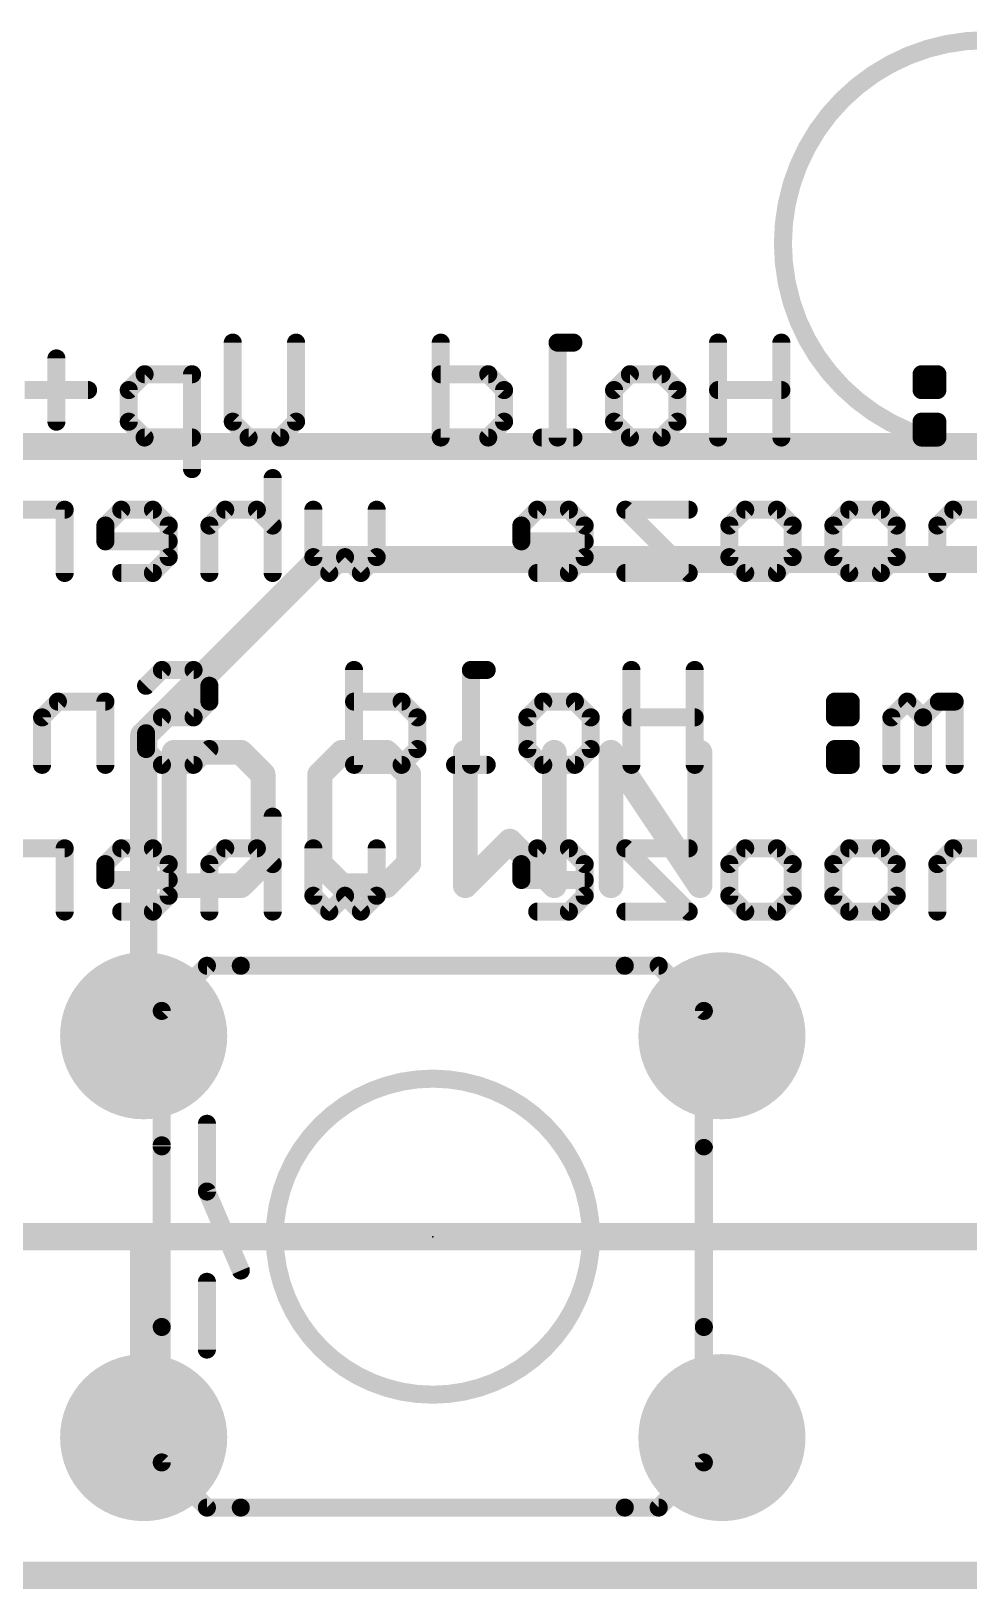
# Model space of a CAD drawing. Extents: x -33 to 32.5, y -8.9 to 49.7.
# Drawn here: x -7.06 to 3.49, y -0.15 to 17.37 of the extents above; entities that cross this region are included whole.
import ezdxf

# ---------------------------------------------------------------- set-up
doc = ezdxf.new("R2010")
doc.units = 0
for name, color, linetype in [('1', 12, 'CONTINUOUS'), ('16', 132, 'CONTINUOUS'), ('17', 110, 'CONTINUOUS'), ('20', 53, 'CONTINUOUS'), ('21', 41, 'CONTINUOUS'), ('22', 40, 'CONTINUOUS'), ('23', 53, 'CONTINUOUS'), ('51', 53, 'CONTINUOUS')]:
    doc.layers.add(name, color=color, linetype=linetype)

# ---------------------------------------------------------------- blocks, each defined once
blk = doc.blocks.new('ROUNDP')
at = {"const_width": 0.5}
blk.add_lwpolyline([(0, -0.25, 1), (0, 0.25, 1), (0, -0.25)], format="xyb", dxfattribs=at)

msp = doc.modelspace()

# ---------------------------------------------------------------- linework, layer by layer
at = {"layer": '1', "const_width": 0.3048}
for points in [[(-12.7, 12.7), (6.35, 12.7)], [(-5.7912, 9.4488), (-3.81, 11.43)], [(-3.81, 11.43), (8.89, 11.43)], [(-5.7912, 6.0706), (-5.7912, 9.4488)], [(-16.51, 3.81), (16.51, 3.81)]]:
    msp.add_lwpolyline(points, dxfattribs=at)
at = {"layer": '1', "const_width": 0.1524}
for points in [[(-3.81, 11.5062, 1), (-3.81, 11.3538)], [(-3.7561, 11.3761, 1), (-3.8639, 11.4839)], [(-5.715, 9.4488, 1), (-5.8674, 9.4488)], [(-5.8451, 9.5027, 1), (-5.7373, 9.3949)], [(-5.8674, 6.0706, 1), (-5.715, 6.0706)]]:
    msp.add_lwpolyline(points, format="xyb", dxfattribs=at)
at = {"layer": '16', "const_width": 0.3048}
for points in [[(-5.842, 3.81), (-14.605, 3.81)], [(-5.842, 3.81), (-5.7912, 3.7592)], [(11.557, 3.81), (-5.842, 3.81)], [(-5.7912, 3.7592), (-5.7912, 1.5494)]]:
    msp.add_lwpolyline(points, dxfattribs=at)
at = {"layer": '16', "const_width": 0.1524}
for points in [[(-5.7881, 3.8639, 1), (-5.8959, 3.7561)], [(-5.842, 3.8862, 1), (-5.842, 3.7338)], [(-5.715, 3.7592, 1), (-5.8674, 3.7592)], [(-5.8451, 3.7053, 1), (-5.7373, 3.8131)], [(-5.842, 3.7338, 1), (-5.842, 3.8862)], [(-5.8674, 1.5494, 1), (-5.715, 1.5494)]]:
    msp.add_lwpolyline(points, format="xyb", dxfattribs=at)
at = {"layer": '20', "const_width": 0.3048}
msp.add_lwpolyline([(-31.75, 0), (31.75, 0)], dxfattribs=at)
at = {"layer": '21'}
for points, const_width in [([(3.683, 17.272, 1), (3.683, 12.7)], 0.2032), ([(-5.3785, 9.2596, 1), (-5.5182, 9.2596)], 0.1397), ([(-5.4483, 9.3294, 1), (-5.4483, 9.1897)], 0.1397), ([(-4.649, 9.309, 1), (-4.7478, 9.2102)], 0.1397), ([(-4.6984, 9.1897, 1), (-4.6984, 9.3294)], 0.1397), ([(-3.5612, 9.3294, 1), (-3.5612, 9.1897)], 0.1397), ([(-3.5118, 9.2102, 1), (-3.6106, 9.309)], 0.1397), ([(-3.0118, 9.309, 1), (-3.1106, 9.2102)], 0.1397), ([(-3.0612, 9.1897, 1), (-3.0612, 9.3294)], 0.1397), ([(-2.1041, 9.2596, 1), (-2.2438, 9.2596)], 0.1397), ([(-1.1042, 9.2596, 1), (-1.2439, 9.2596)], 0.1397), ([(-0.4787, 9.2983, 1), (-0.595, 9.2208)], 0.1397), ([(-0.467, 9.2596, 1), (-0.6067, 9.2596)], 0.1397), ([(0.5329, 9.2596, 1), (0.3932, 9.2596)], 0.1397), ([(-4.3785, 9.0096, 1), (-4.5182, 9.0096)], 0.1397), ([(-4.4978, 8.9602, 1), (-4.399, 9.059)], 0.1397), ([(-3.7413, 9.0096, 1), (-3.881, 9.0096)], 0.1397), ([(-3.8605, 9.059, 1), (-3.7618, 8.9602)], 0.1397), ([(-2.7414, 9.0096, 1), (-2.8811, 9.0096)], 0.1397), ([(-2.8606, 8.9602, 1), (-2.7618, 9.059)], 0.1397), ([(-1.6246, 8.3091, 1), (-1.7234, 8.2103)], 0.1397), ([(-1.6246, 8.2103, 1), (-1.7234, 8.3091)], 0.1397), ([(-4.5182, 8.0097, 1), (-4.3785, 8.0097)], 0.1397), ([(-4.399, 7.9603, 1), (-4.4978, 8.0591)], 0.1397), ([(-3.7618, 8.0591, 1), (-3.8605, 7.9603)], 0.1397), ([(-3.881, 8.0097, 1), (-3.7413, 8.0097)], 0.1397), ([(-2.8811, 8.0097, 1), (-2.7414, 8.0097)], 0.1397), ([(-2.7618, 7.9603, 1), (-2.8606, 8.0591)], 0.1397), ([(-5.4483, 7.8296, 1), (-5.4483, 7.6899)], 0.1397), ([(-4.6984, 7.6899, 1), (-4.6984, 7.8296)], 0.1397), ([(-3.5612, 7.8296, 1), (-3.5612, 7.6899)], 0.1397), ([(-3.0612, 7.6899, 1), (-3.0612, 7.8296)], 0.1397), ([(-5.5182, 7.7597, 1), (-5.3785, 7.7597)], 0.1397), ([(-4.7478, 7.8091, 1), (-4.649, 7.7103)], 0.1397), ([(-3.6106, 7.7103, 1), (-3.5118, 7.8091)], 0.1397), ([(-3.1106, 7.8091, 1), (-3.0118, 7.7103)], 0.1397), ([(-2.2234, 7.8091, 1), (-2.1246, 7.7103)], 0.1397), ([(-2.2438, 7.7597, 1), (-2.1041, 7.7597)], 0.1397), ([(-1.2439, 7.7597, 1), (-1.1042, 7.7597)], 0.1397), ([(-1.2235, 7.7103, 1), (-1.1247, 7.8091)], 0.1397), ([(-0.6067, 7.7597, 1), (-0.467, 7.7597)], 0.1397), ([(0.3932, 7.7597, 1), (0.5329, 7.7597)], 0.1397), ([(0.405, 7.721, 1), (0.5212, 7.7984)], 0.1397), ([(-4.699, 6.9088, 1), (-4.699, 6.8072)], 0.1016), ([(-0.381, 6.8072, 1), (-0.381, 6.9088)], 0.1016), ([(-2.54, 2.032, 1), (-2.54, 5.588, 1), (-2.54, 2.032)], 0.2032), ([(-5.5372, 4.838, 1), (-5.6388, 4.838)], 0.1016), ([(0.5588, 4.808, 1), (0.4572, 4.808)], 0.1016), ([(-5.6388, 2.794, 1), (-5.5372, 2.794)], 0.1016), ([(0.4572, 2.794, 1), (0.5588, 2.794)], 0.1016), ([(-4.699, 0.8128, 1), (-4.699, 0.7112)], 0.1016), ([(-0.381, 0.7112, 1), (-0.381, 0.8128)], 0.1016)]:
    msp.add_lwpolyline(points, format="xyb", dxfattribs=dict(at, const_width=const_width))
for points, const_width in [([(-5.4483, 9.2596), (-5.4483, 7.7597)], 0.2794), ([(-4.6984, 9.2596), (-5.4483, 9.2596)], 0.2794), ([(-4.4484, 9.0096), (-4.6984, 9.2596)], 0.2794), ([(-3.5612, 9.2596), (-3.8111, 9.0096)], 0.2794), ([(-3.0612, 9.2596), (-3.5612, 9.2596)], 0.2794), ([(-2.8112, 9.0096), (-3.0612, 9.2596)], 0.2794), ([(-2.174, 9.2596), (-2.174, 7.7597)], 0.2794), ([(-1.1741, 7.7597), (-1.1741, 9.2596)], 0.2794), ([(-0.5368, 7.7597), (-0.5368, 9.2596)], 0.2794), ([(-0.5368, 9.2596), (0.4631, 7.7597)], 0.2794), ([(0.4631, 7.7597), (0.4631, 9.2596)], 0.2794), ([(-4.4484, 8.0097), (-4.4484, 9.0096)], 0.2794), ([(-3.8111, 9.0096), (-3.8111, 8.0097)], 0.2794), ([(-2.8112, 8.0097), (-2.8112, 9.0096)], 0.2794), ([(-2.174, 7.7597), (-1.674, 8.2597)], 0.2794), ([(-1.674, 8.2597), (-1.1741, 7.7597)], 0.2794), ([(-4.6984, 7.7597), (-4.4484, 8.0097)], 0.2794), ([(-3.8111, 8.0097), (-3.5612, 7.7597)], 0.2794), ([(-3.0612, 7.7597), (-2.8112, 8.0097)], 0.2794), ([(-5.4483, 7.7597), (-4.6984, 7.7597)], 0.2794), ([(-3.5612, 7.7597), (-3.0612, 7.7597)], 0.2794), ([(-0.381, 6.858), (-4.699, 6.858)], 0.2032), ([(-5.588, 4.838), (-5.588, 2.794)], 0.2032), ([(0.508, 4.808), (0.508, 2.794)], 0.2032), ([(-4.699, 0.762), (-0.381, 0.762)], 0.2032)]:
    msp.add_lwpolyline(points, dxfattribs=dict(at, const_width=const_width))
at = {"layer": '22', "const_width": 0.2032}
for points in [[(-4.7893, 12.9796), (-4.7893, 13.8693)], [(-4.0775, 13.8693), (-4.0775, 12.9796)], [(-2.4505, 13.8693), (-2.4505, 12.8016)], [(-0.9591, 13.8693), (-1.137, 13.8693)], [(-1.137, 13.8693), (-1.137, 12.8016)], [(0.6679, 13.8693), (0.6679, 12.8016)], [(1.3797, 12.8016), (1.3797, 13.8693)], [(-6.7721, 13.6914), (-6.7721, 12.9796)], [(-5.7807, 13.5134), (-5.9587, 13.3355)], [(-5.2469, 13.5134), (-5.7807, 13.5134)], [(-5.2469, 12.4457), (-5.2469, 13.5134)], [(-1.9166, 13.5134), (-2.4505, 13.5134)], [(-1.7387, 13.3355), (-1.9166, 13.5134)], [(-0.5015, 13.3355), (-0.3235, 13.5134)], [(-0.3235, 13.5134), (0.0324, 13.5134)], [(0.0324, 13.5134), (0.2103, 13.3355)], [(3.1338, 13.5134), (2.9559, 13.5134)], [(2.9559, 13.5134), (2.9559, 13.3355)], [(3.1338, 13.3355), (3.1338, 13.5134)], [(-6.4162, 13.3355), (-7.1281, 13.3355)], [(-5.9587, 13.3355), (-5.9587, 12.9796)], [(-1.7387, 12.9796), (-1.7387, 13.3355)], [(-0.5015, 12.9796), (-0.5015, 13.3355)], [(0.2103, 13.3355), (0.2103, 12.9796)], [(1.3797, 13.3355), (0.6679, 13.3355)], [(2.9559, 13.3355), (3.1338, 13.3355)], [(-5.9587, 12.9796), (-5.7807, 12.8016)], [(-4.6113, 12.8016), (-4.7893, 12.9796)], [(-4.0775, 12.9796), (-4.2554, 12.8016)], [(-1.9166, 12.8016), (-1.7387, 12.9796)], [(-0.3235, 12.8016), (-0.5015, 12.9796)], [(0.2103, 12.9796), (0.0324, 12.8016)], [(3.1338, 12.9796), (2.9559, 12.9796)], [(2.9559, 12.9796), (2.9559, 12.8016)], [(3.1338, 12.8016), (3.1338, 12.9796)], [(-5.7807, 12.8016), (-5.2469, 12.8016)], [(-4.2554, 12.8016), (-4.6113, 12.8016)], [(-2.4505, 12.8016), (-1.9166, 12.8016)], [(-0.9591, 12.8016), (-1.315, 12.8016)], [(0.0324, 12.8016), (-0.3235, 12.8016)], [(2.9559, 12.8016), (3.1338, 12.8016)], [(-4.3403, 12.3453), (-4.3403, 11.2776)], [(-6.6791, 11.9894), (-7.2129, 11.9894)], [(-6.6791, 11.2776), (-6.6791, 11.9894)], [(-6.0435, 11.9894), (-6.2215, 11.8115)], [(-5.6876, 11.9894), (-6.0435, 11.9894)], [(-5.5097, 11.8115), (-5.6876, 11.9894)], [(-4.8741, 11.9894), (-5.0521, 11.8115)], [(-4.5182, 11.9894), (-4.8741, 11.9894)], [(-4.3403, 11.8115), (-4.5182, 11.9894)], [(-3.8827, 11.4556), (-3.8827, 11.9894)], [(-3.1709, 11.9894), (-3.1709, 11.4556)], [(-1.3659, 11.9894), (-1.5439, 11.8115)], [(-1.01, 11.9894), (-1.3659, 11.9894)], [(-0.8321, 11.8115), (-1.01, 11.9894)], [(0.3373, 11.9894), (-0.3745, 11.9894)], [(-0.3745, 11.9894), (0.3373, 11.2776)], [(0.7949, 11.8115), (0.9729, 11.9894)], [(0.9729, 11.9894), (1.3288, 11.9894)], [(1.3288, 11.9894), (1.5067, 11.8115)], [(1.9643, 11.8115), (2.1423, 11.9894)], [(2.1423, 11.9894), (2.4982, 11.9894)], [(2.4982, 11.9894), (2.6761, 11.8115)], [(3.3117, 11.9894), (3.1337, 11.8115)], [(3.8455, 11.9894), (3.3117, 11.9894)], [(-6.2215, 11.8115), (-6.2215, 11.6335)], [(-5.5097, 11.4556), (-5.5097, 11.8115)], [(-5.0521, 11.8115), (-5.0521, 11.2776)], [(-1.5439, 11.8115), (-1.5439, 11.6335)], [(-0.8321, 11.4556), (-0.8321, 11.8115)], [(0.7949, 11.4556), (0.7949, 11.8115)], [(1.5067, 11.8115), (1.5067, 11.4556)], [(1.9643, 11.4556), (1.9643, 11.8115)], [(2.6761, 11.8115), (2.6761, 11.4556)], [(3.1337, 11.8115), (3.1337, 11.2776)], [(-6.2215, 11.6335), (-5.5097, 11.6335)], [(-1.5439, 11.6335), (-0.8321, 11.6335)], [(-5.6876, 11.2776), (-5.5097, 11.4556)], [(-3.7047, 11.2776), (-3.8827, 11.4556)], [(-3.5268, 11.4556), (-3.7047, 11.2776)], [(-3.3488, 11.2776), (-3.5268, 11.4556)], [(-3.1709, 11.4556), (-3.3488, 11.2776)], [(-1.01, 11.2776), (-0.8321, 11.4556)], [(0.9729, 11.2776), (0.7949, 11.4556)], [(1.5067, 11.4556), (1.3288, 11.2776)], [(2.1423, 11.2776), (1.9643, 11.4556)], [(2.6761, 11.4556), (2.4982, 11.2776)], [(-6.0435, 11.2776), (-5.6876, 11.2776)], [(-1.3659, 11.2776), (-1.01, 11.2776)], [(0.3373, 11.2776), (-0.3745, 11.2776)], [(1.3288, 11.2776), (0.9729, 11.2776)], [(2.4982, 11.2776), (2.1423, 11.2776)], [(-5.7638, 10.0084), (-5.5858, 10.1863)], [(-5.5858, 10.1863), (-5.2299, 10.1863)], [(-5.2299, 10.1863), (-5.052, 10.0084)], [(-3.425, 10.1863), (-3.425, 9.1186)], [(-1.9336, 10.1863), (-2.1115, 10.1863)], [(-2.1115, 10.1863), (-2.1115, 9.1186)], [(-0.3066, 10.1863), (-0.3066, 9.1186)], [(0.4052, 9.1186), (0.4052, 10.1863)], [(-5.052, 10.0084), (-5.052, 9.8304)], [(-6.7552, 9.8304), (-6.9332, 9.6525)], [(-6.2213, 9.8304), (-6.7552, 9.8304)], [(-6.2213, 9.1186), (-6.2213, 9.8304)], [(-5.052, 9.8304), (-5.2299, 9.6525)], [(-2.8911, 9.8304), (-3.425, 9.8304)], [(-2.7132, 9.6525), (-2.8911, 9.8304)], [(-1.476, 9.6525), (-1.298, 9.8304)], [(-1.298, 9.8304), (-0.9421, 9.8304)], [(-0.9421, 9.8304), (-0.7642, 9.6525)], [(2.1593, 9.8304), (1.9814, 9.8304)], [(1.9814, 9.8304), (1.9814, 9.6525)], [(2.1593, 9.6525), (2.1593, 9.8304)], [(2.7949, 9.8304), (2.6169, 9.6525)], [(2.9728, 9.6525), (2.7949, 9.8304)], [(3.1508, 9.8304), (2.9728, 9.6525)], [(3.3287, 9.8304), (3.1508, 9.8304)], [(3.3287, 9.1186), (3.3287, 9.8304)], [(-6.9332, 9.6525), (-6.9332, 9.1186)], [(-5.5858, 9.6525), (-5.7638, 9.4745)], [(-5.2299, 9.6525), (-5.5858, 9.6525)], [(-2.7132, 9.2965), (-2.7132, 9.6525)], [(-1.476, 9.2965), (-1.476, 9.6525)], [(-0.7642, 9.6525), (-0.7642, 9.2965)], [(0.4052, 9.6525), (-0.3066, 9.6525)], [(1.9814, 9.6525), (2.1593, 9.6525)], [(2.6169, 9.6525), (2.6169, 9.1186)], [(2.9728, 9.6525), (2.9728, 9.1186)], [(-5.7638, 9.4745), (-5.7638, 9.2965)], [(-5.7638, 9.2965), (-5.5858, 9.1186)], [(-5.2299, 9.1186), (-5.052, 9.2965)], [(-2.8911, 9.1186), (-2.7132, 9.2965)], [(-1.298, 9.1186), (-1.476, 9.2965)], [(-0.7642, 9.2965), (-0.9421, 9.1186)], [(2.1593, 9.2965), (1.9814, 9.2965)], [(1.9814, 9.2965), (1.9814, 9.1186)], [(2.1593, 9.1186), (2.1593, 9.2965)], [(-5.5858, 9.1186), (-5.2299, 9.1186)], [(-3.425, 9.1186), (-2.8911, 9.1186)], [(-1.9336, 9.1186), (-2.2895, 9.1186)], [(-0.9421, 9.1186), (-1.298, 9.1186)], [(1.9814, 9.1186), (2.1593, 9.1186)], [(-4.3403, 8.5353), (-4.3403, 7.4676)], [(-6.6791, 8.1794), (-7.2129, 8.1794)], [(-6.6791, 7.4676), (-6.6791, 8.1794)], [(-6.0435, 8.1794), (-6.2215, 8.0015)], [(-5.6876, 8.1794), (-6.0435, 8.1794)], [(-5.5097, 8.0015), (-5.6876, 8.1794)], [(-4.8741, 8.1794), (-5.0521, 8.0015)], [(-4.5182, 8.1794), (-4.8741, 8.1794)], [(-4.3403, 8.0015), (-4.5182, 8.1794)], [(-3.8827, 7.6456), (-3.8827, 8.1794)], [(-3.1709, 8.1794), (-3.1709, 7.6456)], [(-1.3659, 8.1794), (-1.5439, 8.0015)], [(-1.01, 8.1794), (-1.3659, 8.1794)], [(-0.8321, 8.0015), (-1.01, 8.1794)], [(0.3373, 8.1794), (-0.3745, 8.1794)], [(-0.3745, 8.1794), (0.3373, 7.4676)], [(0.7949, 8.0015), (0.9729, 8.1794)], [(0.9729, 8.1794), (1.3288, 8.1794)], [(1.3288, 8.1794), (1.5067, 8.0015)], [(1.9643, 8.0015), (2.1423, 8.1794)], [(2.1423, 8.1794), (2.4982, 8.1794)], [(2.4982, 8.1794), (2.6761, 8.0015)], [(3.3117, 8.1794), (3.1337, 8.0015)], [(3.8455, 8.1794), (3.3117, 8.1794)], [(-6.2215, 8.0015), (-6.2215, 7.8235)], [(-5.5097, 7.6456), (-5.5097, 8.0015)], [(-5.0521, 8.0015), (-5.0521, 7.4676)], [(-1.5439, 8.0015), (-1.5439, 7.8235)], [(-0.8321, 7.6456), (-0.8321, 8.0015)], [(0.7949, 7.6456), (0.7949, 8.0015)], [(1.5067, 8.0015), (1.5067, 7.6456)], [(1.9643, 7.6456), (1.9643, 8.0015)], [(2.6761, 8.0015), (2.6761, 7.6456)], [(3.1337, 8.0015), (3.1337, 7.4676)], [(-6.2215, 7.8235), (-5.5097, 7.8235)], [(-1.5439, 7.8235), (-0.8321, 7.8235)], [(-5.6876, 7.4676), (-5.5097, 7.6456)], [(-3.7047, 7.4676), (-3.8827, 7.6456)], [(-3.5268, 7.6456), (-3.7047, 7.4676)], [(-3.3488, 7.4676), (-3.5268, 7.6456)], [(-3.1709, 7.6456), (-3.3488, 7.4676)], [(-1.01, 7.4676), (-0.8321, 7.6456)], [(0.9729, 7.4676), (0.7949, 7.6456)], [(1.5067, 7.6456), (1.3288, 7.4676)], [(2.1423, 7.4676), (1.9643, 7.6456)], [(2.6761, 7.6456), (2.4982, 7.4676)], [(-6.0435, 7.4676), (-5.6876, 7.4676)], [(-1.3659, 7.4676), (-1.01, 7.4676)], [(0.3373, 7.4676), (-0.3745, 7.4676)], [(1.3288, 7.4676), (0.9729, 7.4676)], [(2.4982, 7.4676), (2.1423, 7.4676)]]:
    msp.add_lwpolyline(points, dxfattribs=at)
at = {"layer": '22', "const_width": 0.1016}
for points in [[(-4.7385, 13.8693, 1), (-4.8401, 13.8693)], [(-4.0267, 13.8693, 1), (-4.1283, 13.8693)], [(-2.3997, 13.8693, 1), (-2.5013, 13.8693)], [(-1.137, 13.9201, 1), (-1.137, 13.8185)], [(-1.0862, 13.8693, 1), (-1.1878, 13.8693)], [(-0.9591, 13.8185, 1), (-0.9591, 13.9201)], [(0.7187, 13.8693, 1), (0.6171, 13.8693)], [(1.4305, 13.8693, 1), (1.3289, 13.8693)], [(-6.7214, 13.6914, 1), (-6.8229, 13.6914)], [(-5.7807, 13.5642, 1), (-5.7807, 13.4626)], [(-5.7448, 13.4775, 1), (-5.8166, 13.5493)], [(-5.1961, 13.5134, 1), (-5.2976, 13.5134)], [(-5.2469, 13.4626, 1), (-5.2469, 13.5642)], [(-2.4505, 13.5642, 1), (-2.4505, 13.4626)], [(-1.8807, 13.5493, 1), (-1.9525, 13.4775)], [(-1.9166, 13.4626, 1), (-1.9166, 13.5642)], [(-0.3235, 13.5642, 1), (-0.3235, 13.4626)], [(-0.2876, 13.4775, 1), (-0.3594, 13.5493)], [(0.0683, 13.5493, 1), (-0.0035, 13.4775)], [(0.0324, 13.4626, 1), (0.0324, 13.5642)], [(2.9559, 13.5642, 1), (2.9559, 13.4626)], [(3.0067, 13.5134, 1), (2.9051, 13.5134)], [(3.1846, 13.5134, 1), (3.083, 13.5134)], [(3.1338, 13.4626, 1), (3.1338, 13.5642)], [(-6.4162, 13.2847, 1), (-6.4162, 13.3863)], [(-5.9079, 13.3355, 1), (-6.0095, 13.3355)], [(-5.9946, 13.3714, 1), (-5.9227, 13.2995)], [(-1.6879, 13.3355, 1), (-1.7895, 13.3355)], [(-1.7746, 13.2995, 1), (-1.7027, 13.3714)], [(-0.4507, 13.3355, 1), (-0.5523, 13.3355)], [(-0.5374, 13.3714, 1), (-0.4656, 13.2995)], [(0.2611, 13.3355, 1), (0.1595, 13.3355)], [(0.1744, 13.2995, 1), (0.2463, 13.3714)], [(0.6679, 13.3863, 1), (0.6679, 13.2847)], [(1.3797, 13.2847, 1), (1.3797, 13.3863)], [(2.9559, 13.3863, 1), (2.9559, 13.2847)], [(2.9051, 13.3355, 1), (3.0067, 13.3355)], [(3.083, 13.3355, 1), (3.1846, 13.3355)], [(3.1338, 13.2847, 1), (3.1338, 13.3863)], [(-6.8229, 12.9796, 1), (-6.7214, 12.9796)], [(-5.9227, 13.0155, 1), (-5.9946, 12.9436)], [(-6.0095, 12.9796, 1), (-5.9079, 12.9796)], [(-4.7533, 13.0155, 1), (-4.8252, 12.9436)], [(-4.8401, 12.9796, 1), (-4.7385, 12.9796)], [(-4.1283, 12.9796, 1), (-4.0267, 12.9796)], [(-4.0415, 12.9436, 1), (-4.1134, 13.0155)], [(-1.7895, 12.9796, 1), (-1.6879, 12.9796)], [(-1.7027, 12.9436, 1), (-1.7746, 13.0155)], [(-0.4656, 13.0155, 1), (-0.5374, 12.9436)], [(-0.5523, 12.9796, 1), (-0.4507, 12.9796)], [(0.1595, 12.9796, 1), (0.2611, 12.9796)], [(0.2463, 12.9436, 1), (0.1744, 13.0155)], [(2.9559, 13.0304, 1), (2.9559, 12.9288)], [(3.0067, 12.9796, 1), (2.9051, 12.9796)], [(3.1846, 12.9796, 1), (3.083, 12.9796)], [(3.1338, 12.9288, 1), (3.1338, 13.0304)], [(-5.7807, 12.8524, 1), (-5.7807, 12.7508)], [(-5.8166, 12.7657, 1), (-5.7448, 12.8375)], [(-5.2469, 12.7508, 1), (-5.2469, 12.8524)], [(-4.6113, 12.8524, 1), (-4.6113, 12.7508)], [(-4.6472, 12.7657, 1), (-4.5754, 12.8375)], [(-4.2913, 12.8375, 1), (-4.2195, 12.7657)], [(-4.2554, 12.7508, 1), (-4.2554, 12.8524)], [(-2.4505, 12.8524, 1), (-2.4505, 12.7508)], [(-2.5013, 12.8016, 1), (-2.3997, 12.8016)], [(-1.9525, 12.8375, 1), (-1.8807, 12.7657)], [(-1.9166, 12.7508, 1), (-1.9166, 12.8524)], [(-1.315, 12.8524, 1), (-1.315, 12.7508)], [(-1.1878, 12.8016, 1), (-1.0862, 12.8016)], [(-0.9591, 12.7508, 1), (-0.9591, 12.8524)], [(-0.3235, 12.8524, 1), (-0.3235, 12.7508)], [(-0.3594, 12.7657, 1), (-0.2876, 12.8375)], [(-0.0035, 12.8375, 1), (0.0683, 12.7657)], [(0.0324, 12.7508, 1), (0.0324, 12.8524)], [(0.6171, 12.8016, 1), (0.7187, 12.8016)], [(1.3289, 12.8016, 1), (1.4305, 12.8016)], [(2.9559, 12.8524, 1), (2.9559, 12.7508)], [(2.9051, 12.8016, 1), (3.0067, 12.8016)], [(3.083, 12.8016, 1), (3.1846, 12.8016)], [(3.1338, 12.7508, 1), (3.1338, 12.8524)], [(-5.2976, 12.4457, 1), (-5.1961, 12.4457)], [(-4.2895, 12.3453, 1), (-4.3911, 12.3453)], [(-6.6283, 11.9894, 1), (-6.7298, 11.9894)], [(-6.6791, 11.9386, 1), (-6.6791, 12.0402)], [(-6.0435, 12.0402, 1), (-6.0435, 11.9386)], [(-6.0076, 11.9535, 1), (-6.0794, 12.0253)], [(-5.6517, 12.0253, 1), (-5.7235, 11.9535)], [(-5.6876, 11.9386, 1), (-5.6876, 12.0402)], [(-4.8741, 12.0402, 1), (-4.8741, 11.9386)], [(-4.8382, 11.9535, 1), (-4.91, 12.0253)], [(-4.4823, 12.0253, 1), (-4.5541, 11.9535)], [(-4.5182, 11.9386, 1), (-4.5182, 12.0402)], [(-3.8319, 11.9894, 1), (-3.9335, 11.9894)], [(-3.1201, 11.9894, 1), (-3.2217, 11.9894)], [(-1.3659, 12.0402, 1), (-1.3659, 11.9386)], [(-1.33, 11.9535, 1), (-1.4018, 12.0253)], [(-0.9741, 12.0253, 1), (-1.0459, 11.9535)], [(-1.01, 11.9386, 1), (-1.01, 12.0402)], [(-0.3745, 12.0402, 1), (-0.3745, 11.9386)], [(-0.3386, 12.0253, 1), (-0.4104, 11.9535)], [(0.3373, 11.9386, 1), (0.3373, 12.0402)], [(0.9729, 12.0402, 1), (0.9729, 11.9386)], [(1.0088, 11.9535, 1), (0.937, 12.0253)], [(1.3647, 12.0253, 1), (1.2929, 11.9535)], [(1.3288, 11.9386, 1), (1.3288, 12.0402)], [(2.1423, 12.0402, 1), (2.1423, 11.9386)], [(2.1782, 11.9535, 1), (2.1063, 12.0253)], [(2.5341, 12.0253, 1), (2.4623, 11.9535)], [(2.4982, 11.9386, 1), (2.4982, 12.0402)], [(3.3117, 12.0402, 1), (3.3117, 11.9386)], [(3.3476, 11.9535, 1), (3.2757, 12.0253)], [(-6.1707, 11.8115, 1), (-6.2723, 11.8115)], [(-6.2574, 11.8474, 1), (-6.1855, 11.7755)], [(-5.4589, 11.8115, 1), (-5.5605, 11.8115)], [(-5.5456, 11.7755, 1), (-5.4737, 11.8474)], [(-5.0013, 11.8115, 1), (-5.1029, 11.8115)], [(-5.088, 11.8474, 1), (-5.0161, 11.7755)], [(-4.3762, 11.7755, 1), (-4.3043, 11.8474)], [(-1.4931, 11.8115, 1), (-1.5947, 11.8115)], [(-1.5798, 11.8474, 1), (-1.508, 11.7755)], [(-0.7813, 11.8115, 1), (-0.8829, 11.8115)], [(-0.868, 11.7755, 1), (-0.7961, 11.8474)], [(0.8457, 11.8115, 1), (0.7441, 11.8115)], [(0.759, 11.8474, 1), (0.8308, 11.7755)], [(1.5575, 11.8115, 1), (1.4559, 11.8115)], [(1.4708, 11.7755, 1), (1.5426, 11.8474)], [(2.0151, 11.8115, 1), (1.9135, 11.8115)], [(1.9284, 11.8474, 1), (2.0002, 11.7755)], [(2.7269, 11.8115, 1), (2.6253, 11.8115)], [(2.6402, 11.7755, 1), (2.712, 11.8474)], [(3.1845, 11.8115, 1), (3.0829, 11.8115)], [(3.0978, 11.8474, 1), (3.1696, 11.7755)], [(-6.2215, 11.6843, 1), (-6.2215, 11.5827)], [(-6.2723, 11.6335, 1), (-6.1707, 11.6335)], [(-5.5097, 11.5827, 1), (-5.5097, 11.6843)], [(-1.5439, 11.6843, 1), (-1.5439, 11.5827)], [(-1.5947, 11.6335, 1), (-1.4931, 11.6335)], [(-0.8321, 11.5827, 1), (-0.8321, 11.6843)], [(-5.5605, 11.4556, 1), (-5.4589, 11.4556)], [(-5.4737, 11.4196, 1), (-5.5456, 11.4915)], [(-3.8467, 11.4915, 1), (-3.9186, 11.4196)], [(-3.9335, 11.4556, 1), (-3.8319, 11.4556)], [(-3.4908, 11.4915, 1), (-3.5627, 11.4196)], [(-3.4908, 11.4196, 1), (-3.5627, 11.4915)], [(-3.2217, 11.4556, 1), (-3.1201, 11.4556)], [(-3.1349, 11.4196, 1), (-3.2068, 11.4915)], [(-0.8829, 11.4556, 1), (-0.7813, 11.4556)], [(-0.7961, 11.4196, 1), (-0.868, 11.4915)], [(0.8308, 11.4915, 1), (0.759, 11.4196)], [(0.7441, 11.4556, 1), (0.8457, 11.4556)], [(1.4559, 11.4556, 1), (1.5575, 11.4556)], [(1.5426, 11.4196, 1), (1.4708, 11.4915)], [(2.0002, 11.4915, 1), (1.9284, 11.4196)], [(1.9135, 11.4556, 1), (2.0151, 11.4556)], [(2.6253, 11.4556, 1), (2.7269, 11.4556)], [(2.712, 11.4196, 1), (2.6402, 11.4915)], [(-6.7298, 11.2776, 1), (-6.6283, 11.2776)], [(-6.0435, 11.3284, 1), (-6.0435, 11.2268)], [(-5.7235, 11.3135, 1), (-5.6517, 11.2417)], [(-5.6876, 11.2268, 1), (-5.6876, 11.3284)], [(-5.1029, 11.2776, 1), (-5.0013, 11.2776)], [(-4.3911, 11.2776, 1), (-4.2895, 11.2776)], [(-3.7406, 11.3135, 1), (-3.6688, 11.2417)], [(-3.7406, 11.2417, 1), (-3.6688, 11.3135)], [(-3.3847, 11.3135, 1), (-3.3129, 11.2417)], [(-3.3847, 11.2417, 1), (-3.3129, 11.3135)], [(-1.3659, 11.3284, 1), (-1.3659, 11.2268)], [(-1.0459, 11.3135, 1), (-0.9741, 11.2417)], [(-1.01, 11.2268, 1), (-1.01, 11.3284)], [(-0.3745, 11.3284, 1), (-0.3745, 11.2268)], [(0.3014, 11.2417, 1), (0.3733, 11.3135)], [(0.3373, 11.2268, 1), (0.3373, 11.3284)], [(0.9729, 11.3284, 1), (0.9729, 11.2268)], [(0.937, 11.2417, 1), (1.0088, 11.3135)], [(1.2929, 11.3135, 1), (1.3647, 11.2417)], [(1.3288, 11.2268, 1), (1.3288, 11.3284)], [(2.1423, 11.3284, 1), (2.1423, 11.2268)], [(2.1063, 11.2417, 1), (2.1782, 11.3135)], [(2.4623, 11.3135, 1), (2.5341, 11.2417)], [(2.4982, 11.2268, 1), (2.4982, 11.3284)], [(3.0829, 11.2776, 1), (3.1845, 11.2776)], [(-5.5858, 10.2371, 1), (-5.5858, 10.1355)], [(-5.5499, 10.1504, 1), (-5.6217, 10.2222)], [(-5.194, 10.2222, 1), (-5.2658, 10.1504)], [(-5.2299, 10.1355, 1), (-5.2299, 10.2371)], [(-3.3742, 10.1863, 1), (-3.4758, 10.1863)], [(-2.1115, 10.2371, 1), (-2.1115, 10.1355)], [(-2.0607, 10.1863, 1), (-2.1623, 10.1863)], [(-1.9336, 10.1355, 1), (-1.9336, 10.2371)], [(-0.2558, 10.1863, 1), (-0.3574, 10.1863)], [(0.456, 10.1863, 1), (0.3544, 10.1863)], [(-5.7997, 10.0443, 1), (-5.7278, 9.9724)], [(-5.0012, 10.0084, 1), (-5.1028, 10.0084)], [(-5.0879, 9.9724, 1), (-5.016, 10.0443)], [(-6.7552, 9.8812, 1), (-6.7552, 9.7796)], [(-6.7193, 9.7945, 1), (-6.7911, 9.8663)], [(-6.1705, 9.8304, 1), (-6.2721, 9.8304)], [(-6.2213, 9.7796, 1), (-6.2213, 9.8812)], [(-5.1028, 9.8304, 1), (-5.0012, 9.8304)], [(-5.016, 9.7945, 1), (-5.0879, 9.8663)], [(-3.425, 9.8812, 1), (-3.425, 9.7796)], [(-2.8552, 9.8663, 1), (-2.927, 9.7945)], [(-2.8911, 9.7796, 1), (-2.8911, 9.8812)], [(-1.298, 9.8812, 1), (-1.298, 9.7796)], [(-1.2621, 9.7945, 1), (-1.3339, 9.8663)], [(-0.9062, 9.8663, 1), (-0.978, 9.7945)], [(-0.9421, 9.7796, 1), (-0.9421, 9.8812)], [(1.9814, 9.8812, 1), (1.9814, 9.7796)], [(2.0322, 9.8304, 1), (1.9306, 9.8304)], [(2.2101, 9.8304, 1), (2.1085, 9.8304)], [(2.1593, 9.7796, 1), (2.1593, 9.8812)], [(2.8308, 9.8663, 1), (2.7589, 9.7945)], [(2.8308, 9.7945, 1), (2.7589, 9.8663)], [(3.1508, 9.8812, 1), (3.1508, 9.7796)], [(3.1867, 9.7945, 1), (3.1149, 9.8663)], [(3.3795, 9.8304, 1), (3.2779, 9.8304)], [(3.3287, 9.7796, 1), (3.3287, 9.8812)], [(-6.8824, 9.6525, 1), (-6.984, 9.6525)], [(-6.9691, 9.6884, 1), (-6.8972, 9.6165)], [(-5.5858, 9.7033, 1), (-5.5858, 9.6017)], [(-5.5499, 9.6165, 1), (-5.6217, 9.6884)], [(-5.2658, 9.6884, 1), (-5.194, 9.6165)], [(-5.2299, 9.6017, 1), (-5.2299, 9.7033)], [(-2.6624, 9.6525, 1), (-2.764, 9.6525)], [(-2.7491, 9.6165, 1), (-2.6772, 9.6884)], [(-1.4252, 9.6525, 1), (-1.5268, 9.6525)], [(-1.5119, 9.6884, 1), (-1.44, 9.6165)], [(-0.7134, 9.6525, 1), (-0.815, 9.6525)], [(-0.8001, 9.6165, 1), (-0.7282, 9.6884)], [(-0.3066, 9.7033, 1), (-0.3066, 9.6017)], [(0.4052, 9.6017, 1), (0.4052, 9.7033)], [(1.9814, 9.7033, 1), (1.9814, 9.6017)], [(1.9306, 9.6525, 1), (2.0322, 9.6525)], [(2.1085, 9.6525, 1), (2.2101, 9.6525)], [(2.1593, 9.6017, 1), (2.1593, 9.7033)], [(2.6677, 9.6525, 1), (2.5661, 9.6525)], [(2.581, 9.6884, 1), (2.6528, 9.6165)], [(3.0236, 9.6525, 1), (2.922, 9.6525)], [(2.9369, 9.6884, 1), (3.0087, 9.6165)], [(2.9369, 9.6165, 1), (3.0087, 9.6884)], [(-5.713, 9.4745, 1), (-5.8146, 9.4745)], [(-5.7997, 9.5104, 1), (-5.7278, 9.4386)], [(-5.7278, 9.3325, 1), (-5.7997, 9.2606)], [(-5.8146, 9.2965, 1), (-5.713, 9.2965)], [(-5.016, 9.2606, 1), (-5.0879, 9.3325)], [(-2.764, 9.2965, 1), (-2.6624, 9.2965)], [(-2.6772, 9.2606, 1), (-2.7491, 9.3325)], [(-1.44, 9.3325, 1), (-1.5119, 9.2606)], [(-1.5268, 9.2965, 1), (-1.4252, 9.2965)], [(-0.815, 9.2965, 1), (-0.7134, 9.2965)], [(-0.7282, 9.2606, 1), (-0.8001, 9.3325)], [(1.9814, 9.3474, 1), (1.9814, 9.2457)], [(2.0322, 9.2965, 1), (1.9306, 9.2965)], [(2.2101, 9.2965, 1), (2.1085, 9.2965)], [(2.1593, 9.2457, 1), (2.1593, 9.3474)], [(-6.984, 9.1186, 1), (-6.8824, 9.1186)], [(-6.2721, 9.1186, 1), (-6.1705, 9.1186)], [(-5.5858, 9.1694, 1), (-5.5858, 9.0678)], [(-5.6217, 9.0827, 1), (-5.5499, 9.1545)], [(-5.2658, 9.1545, 1), (-5.194, 9.0827)], [(-5.2299, 9.0678, 1), (-5.2299, 9.1694)], [(-3.425, 9.1694, 1), (-3.425, 9.0678)], [(-3.4758, 9.1186, 1), (-3.3742, 9.1186)], [(-2.927, 9.1545, 1), (-2.8552, 9.0827)], [(-2.8911, 9.0678, 1), (-2.8911, 9.1694)], [(-2.2895, 9.1694, 1), (-2.2895, 9.0678)], [(-2.1623, 9.1186, 1), (-2.0607, 9.1186)], [(-1.9336, 9.0678, 1), (-1.9336, 9.1694)], [(-1.298, 9.1694, 1), (-1.298, 9.0678)], [(-1.3339, 9.0827, 1), (-1.2621, 9.1545)], [(-0.978, 9.1545, 1), (-0.9062, 9.0827)], [(-0.9421, 9.0678, 1), (-0.9421, 9.1694)], [(-0.3574, 9.1186, 1), (-0.2558, 9.1186)], [(0.3544, 9.1186, 1), (0.456, 9.1186)], [(1.9814, 9.1694, 1), (1.9814, 9.0678)], [(1.9306, 9.1186, 1), (2.0322, 9.1186)], [(2.1085, 9.1186, 1), (2.2101, 9.1186)], [(2.1593, 9.0678, 1), (2.1593, 9.1694)], [(2.5661, 9.1186, 1), (2.6677, 9.1186)], [(2.922, 9.1186, 1), (3.0236, 9.1186)], [(3.2779, 9.1186, 1), (3.3795, 9.1186)], [(-4.2895, 8.5353, 1), (-4.3911, 8.5353)], [(-6.6283, 8.1794, 1), (-6.7298, 8.1794)], [(-6.6791, 8.1286, 1), (-6.6791, 8.2302)], [(-6.0435, 8.2302, 1), (-6.0435, 8.1286)], [(-6.0076, 8.1435, 1), (-6.0794, 8.2153)], [(-5.6517, 8.2153, 1), (-5.7235, 8.1435)], [(-5.6876, 8.1286, 1), (-5.6876, 8.2302)], [(-4.8741, 8.2302, 1), (-4.8741, 8.1286)], [(-4.8382, 8.1435, 1), (-4.91, 8.2153)], [(-4.4823, 8.2153, 1), (-4.5541, 8.1435)], [(-4.5182, 8.1286, 1), (-4.5182, 8.2302)], [(-3.8319, 8.1794, 1), (-3.9335, 8.1794)], [(-3.1201, 8.1794, 1), (-3.2217, 8.1794)], [(-1.3659, 8.2302, 1), (-1.3659, 8.1286)], [(-1.33, 8.1435, 1), (-1.4018, 8.2153)], [(-0.9741, 8.2153, 1), (-1.0459, 8.1435)], [(-1.01, 8.1286, 1), (-1.01, 8.2302)], [(-0.3745, 8.2302, 1), (-0.3745, 8.1286)], [(-0.3386, 8.2153, 1), (-0.4104, 8.1435)], [(0.3373, 8.1286, 1), (0.3373, 8.2302)], [(0.9729, 8.2302, 1), (0.9729, 8.1286)], [(1.0088, 8.1435, 1), (0.937, 8.2153)], [(1.3647, 8.2153, 1), (1.2929, 8.1435)], [(1.3288, 8.1286, 1), (1.3288, 8.2302)], [(2.1423, 8.2302, 1), (2.1423, 8.1286)], [(2.1782, 8.1435, 1), (2.1063, 8.2153)], [(2.5341, 8.2153, 1), (2.4623, 8.1435)], [(2.4982, 8.1286, 1), (2.4982, 8.2302)], [(3.3117, 8.2302, 1), (3.3117, 8.1286)], [(3.3476, 8.1435, 1), (3.2757, 8.2153)], [(-6.1707, 8.0015, 1), (-6.2723, 8.0015)], [(-6.2574, 8.0374, 1), (-6.1855, 7.9655)], [(-5.4589, 8.0015, 1), (-5.5605, 8.0015)], [(-5.5456, 7.9655, 1), (-5.4737, 8.0374)], [(-5.0013, 8.0015, 1), (-5.1029, 8.0015)], [(-5.088, 8.0374, 1), (-5.0161, 7.9655)], [(-4.3762, 7.9655, 1), (-4.3043, 8.0374)], [(-1.4931, 8.0015, 1), (-1.5947, 8.0015)], [(-1.5798, 8.0374, 1), (-1.508, 7.9655)], [(-0.7813, 8.0015, 1), (-0.8829, 8.0015)], [(-0.868, 7.9655, 1), (-0.7961, 8.0374)], [(0.8457, 8.0015, 1), (0.7441, 8.0015)], [(0.759, 8.0374, 1), (0.8308, 7.9655)], [(1.5575, 8.0015, 1), (1.4559, 8.0015)], [(1.4708, 7.9655, 1), (1.5426, 8.0374)], [(2.0151, 8.0015, 1), (1.9135, 8.0015)], [(1.9284, 8.0374, 1), (2.0002, 7.9655)], [(2.7269, 8.0015, 1), (2.6253, 8.0015)], [(2.6402, 7.9655, 1), (2.712, 8.0374)], [(3.1845, 8.0015, 1), (3.0829, 8.0015)], [(3.0978, 8.0374, 1), (3.1696, 7.9655)], [(-6.2215, 7.8743, 1), (-6.2215, 7.7727)], [(-5.5097, 7.7727, 1), (-5.5097, 7.8743)], [(-1.5439, 7.8743, 1), (-1.5439, 7.7727)], [(-0.8321, 7.7727, 1), (-0.8321, 7.8743)], [(-6.2723, 7.8235, 1), (-6.1707, 7.8235)], [(-5.4737, 7.6096, 1), (-5.5456, 7.6815)], [(-3.8467, 7.6815, 1), (-3.9186, 7.6096)], [(-3.4908, 7.6815, 1), (-3.5627, 7.6096)], [(-3.4908, 7.6096, 1), (-3.5627, 7.6815)], [(-3.1349, 7.6096, 1), (-3.2068, 7.6815)], [(-1.5947, 7.8235, 1), (-1.4931, 7.8235)], [(-0.7961, 7.6096, 1), (-0.868, 7.6815)], [(0.8308, 7.6815, 1), (0.759, 7.6096)], [(1.5426, 7.6096, 1), (1.4708, 7.6815)], [(2.0002, 7.6815, 1), (1.9284, 7.6096)], [(2.712, 7.6096, 1), (2.6402, 7.6815)], [(-6.0435, 7.5184, 1), (-6.0435, 7.4168)], [(-5.7235, 7.5035, 1), (-5.6517, 7.4317)], [(-5.6876, 7.4168, 1), (-5.6876, 7.5184)], [(-5.5605, 7.6456, 1), (-5.4589, 7.6456)], [(-3.9335, 7.6456, 1), (-3.8319, 7.6456)], [(-3.7406, 7.5035, 1), (-3.6688, 7.4317)], [(-3.7406, 7.4317, 1), (-3.6688, 7.5035)], [(-3.3847, 7.5035, 1), (-3.3129, 7.4317)], [(-3.3847, 7.4317, 1), (-3.3129, 7.5035)], [(-3.2217, 7.6456, 1), (-3.1201, 7.6456)], [(-1.3659, 7.5184, 1), (-1.3659, 7.4168)], [(-1.0459, 7.5035, 1), (-0.9741, 7.4317)], [(-1.01, 7.4168, 1), (-1.01, 7.5184)], [(-0.8829, 7.6456, 1), (-0.7813, 7.6456)], [(-0.3745, 7.5184, 1), (-0.3745, 7.4168)], [(0.3014, 7.4317, 1), (0.3733, 7.5035)], [(0.3373, 7.4168, 1), (0.3373, 7.5184)], [(0.7441, 7.6456, 1), (0.8457, 7.6456)], [(0.9729, 7.5184, 1), (0.9729, 7.4168)], [(0.937, 7.4317, 1), (1.0088, 7.5035)], [(1.2929, 7.5035, 1), (1.3647, 7.4317)], [(1.3288, 7.4168, 1), (1.3288, 7.5184)], [(1.4559, 7.6456, 1), (1.5575, 7.6456)], [(1.9135, 7.6456, 1), (2.0151, 7.6456)], [(2.1423, 7.5184, 1), (2.1423, 7.4168)], [(2.1063, 7.4317, 1), (2.1782, 7.5035)], [(2.4623, 7.5035, 1), (2.5341, 7.4317)], [(2.4982, 7.4168, 1), (2.4982, 7.5184)], [(2.6253, 7.6456, 1), (2.7269, 7.6456)], [(-6.7298, 7.4676, 1), (-6.6283, 7.4676)], [(-5.1029, 7.4676, 1), (-5.0013, 7.4676)], [(-4.3911, 7.4676, 1), (-4.2895, 7.4676)], [(3.0829, 7.4676, 1), (3.1845, 7.4676)]]:
    msp.add_lwpolyline(points, format="xyb", dxfattribs=at)
at = {"layer": '23'}
msp.add_point((-2.54, 3.81), dxfattribs=at)
at = {"layer": '51', "const_width": 0.2032}
for points in [[(-5.08, 6.858), (-5.588, 6.35)], [(-5.08, 6.858), (-4.699, 6.858)], [(0, 6.858), (-0.381, 6.858)], [(0.508, 6.35), (0, 6.858)], [(-5.588, 6.35), (-5.588, 4.826)], [(0.508, 4.826), (0.508, 6.35)], [(-5.08, 5.08), (-5.08, 4.318)], [(-5.08, 4.318), (-4.699, 3.429)], [(-5.08, 3.302), (-5.08, 2.54)], [(-5.588, 1.27), (-5.588, 2.794)], [(0.508, 1.27), (0.508, 2.794)], [(-5.08, 0.762), (-5.588, 1.27)], [(0, 0.762), (0.508, 1.27)], [(-5.08, 0.762), (-4.699, 0.762)], [(0, 0.762), (-0.381, 0.762)]]:
    msp.add_lwpolyline(points, dxfattribs=at)
at = {"layer": '51', "const_width": 0.1016}
for points in [[(-5.08, 6.9088, 1), (-5.08, 6.8072)], [(-5.0441, 6.8221, 1), (-5.1159, 6.8939)], [(-4.699, 6.8072, 1), (-4.699, 6.9088)], [(-0.381, 6.9088, 1), (-0.381, 6.8072)], [(0.0359, 6.8939, 1), (-0.0359, 6.8221)], [(0, 6.8072, 1), (0, 6.9088)], [(-5.5372, 6.35, 1), (-5.6388, 6.35)], [(-5.6239, 6.3859, 1), (-5.5521, 6.3141)], [(0.5588, 6.35, 1), (0.4572, 6.35)], [(0.4721, 6.3141, 1), (0.5439, 6.3859)], [(-5.0292, 5.08, 1), (-5.1308, 5.08)], [(-5.6388, 4.826, 1), (-5.5372, 4.826)], [(0.4572, 4.826, 1), (0.5588, 4.826)], [(-5.0333, 4.338, 1), (-5.1267, 4.298)], [(-5.1308, 4.318, 1), (-5.0292, 4.318)], [(-5.0292, 3.302, 1), (-5.1308, 3.302)], [(-4.7457, 3.409, 1), (-4.6523, 3.449)], [(-5.5372, 2.794, 1), (-5.6388, 2.794)], [(0.5588, 2.794, 1), (0.4572, 2.794)], [(-5.1308, 2.54, 1), (-5.0292, 2.54)], [(-5.5521, 1.3059, 1), (-5.6239, 1.2341)], [(-5.6388, 1.27, 1), (-5.5372, 1.27)], [(0.4572, 1.27, 1), (0.5588, 1.27)], [(0.5439, 1.2341, 1), (0.4721, 1.3059)], [(-5.08, 0.8128, 1), (-5.08, 0.7112)], [(-5.1159, 0.7261, 1), (-5.0441, 0.7979)], [(-4.699, 0.7112, 1), (-4.699, 0.8128)], [(-0.381, 0.8128, 1), (-0.381, 0.7112)], [(-0.0359, 0.7979, 1), (0.0359, 0.7261)], [(0, 0.7112, 1), (0, 0.8128)]]:
    msp.add_lwpolyline(points, format="xyb", dxfattribs=at)

# ---------------------------------------------------------------- block references
at = {"layer": '17', "xscale": 1.8796, "yscale": 1.8796}
for p in [(-5.7912, 6.0706), (-5.7912, 6.0706), (0.7112, 6.0706), (0.7112, 6.0706), (-5.7912, 1.5494), (-5.7912, 1.5494), (0.7112, 1.5494), (0.7112, 1.5494)]:
    msp.add_blockref('ROUNDP', p, dxfattribs=at)

doc.saveas('drawing.dxf')
